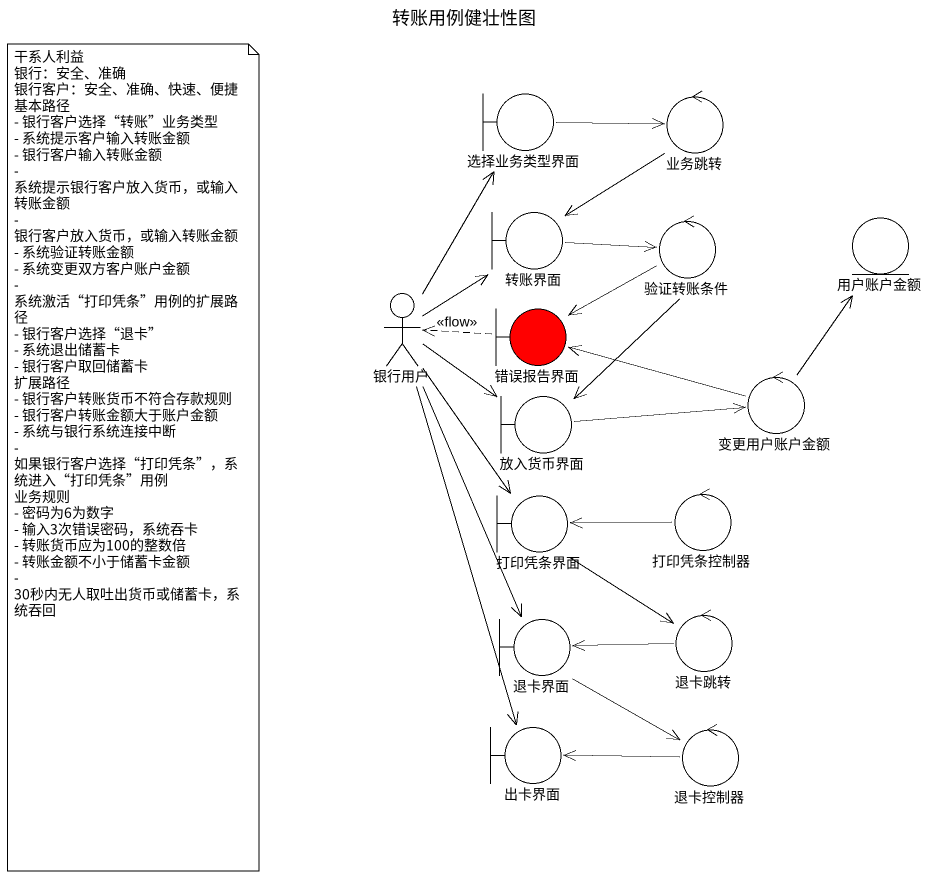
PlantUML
@startuml
title 转账用例健壮性图
boundary 选择业务类型界面
control 业务跳转
boundary 转账界面
control 验证转账条件
entity 用户账户金额
actor 银行用户
boundary 错误报告界面 #FF0000
boundary 放入货币界面
control 变更用户账户金额
boundary 打印凭条界面
control 打印凭条控制器
boundary 退卡界面
control 退卡跳转
boundary 出卡界面
control 退卡控制器
选择业务类型界面 -right-> 业务跳转
业务跳转 --> 转账界面
转账界面 -right-> 验证转账条件
验证转账条件 -left-> 错误报告界面
验证转账条件 --> 放入货币界面
银行用户 -up-> 选择业务类型界面
银行用户 -up-> 转账界面
银行用户 -right-> 放入货币界面
银行用户 --> 打印凭条界面
银行用户 --> 退卡界面
银行用户 --> 出卡界面
错误报告界面 .left.> 银行用户 : <<flow>>
放入货币界面 -right-> 变更用户账户金额
变更用户账户金额 -up-> 用户账户金额
变更用户账户金额 -left-> 错误报告界面
打印凭条界面 --> 退卡跳转
打印凭条控制器 -left-> 打印凭条界面
退卡界面 --> 退卡控制器
退卡跳转 -left-> 退卡界面
退卡控制器 -left-> 出卡界面
note as N1
  干系人利益
  银行：安全、准确
  银行客户：安全、准确、快速、便捷
  基本路径
  - 银行客户选择“转账”业务类型
  - 系统提示客户输入转账金额
  - 银行客户输入转账金额
  - 系统提示银行客户放入货币，或输入转账金额
  - 银行客户放入货币，或输入转账金额
  - 系统验证转账金额
  - 系统变更双方客户账户金额
  - 系统激活“打印凭条”用例的扩展路径
  - 银行客户选择“退卡”
  - 系统退出储蓄卡
  - 银行客户取回储蓄卡
  扩展路径
  - 银行客户转账货币不符合存款规则
  - 银行客户转账金额大于账户金额
  - 系统与银行系统连接中断
  - 如果银行客户选择“打印凭条”，系统进入“打印凭条”用例
  业务规则
  - 密码为6为数字
  - 输入3次错误密码，系统吞卡
  - 转账货币应为100的整数倍
  - 转账金额不小于储蓄卡金额
  - 30秒内无人取吐出货币或储蓄卡，系统吞回
end note
@enduml
